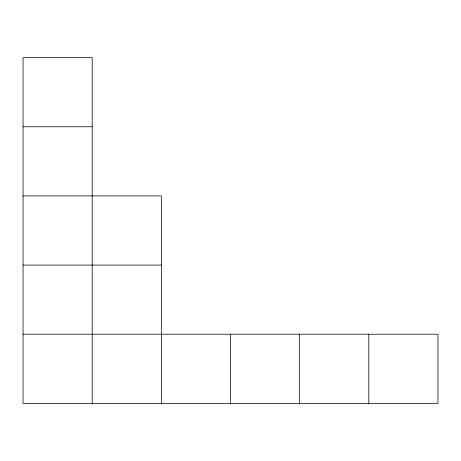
<?xml version="1.0" encoding="UTF-8"?>
<svg xmlns="http://www.w3.org/2000/svg" width="461" height="461" viewBox="0 0 461 461"><rect width="100%" height="100%" fill="white"/><g stroke="black" fill="none" stroke-linecap="round" stroke-linejoin="round"><path stroke-width="0.69" d="M23.05 126.775L92.2 126.775M23.05 195.925L161.35 195.925L161.35 403.375M23.05 265.075L161.35 265.075M23.05 334.225L437.95 334.225L437.95 403.375L23.05 403.375L23.05 57.625L92.2 57.625L92.2 403.375M368.8 334.225L368.8 403.375M299.65 334.225L299.65 403.375M230.5 334.225L230.5 403.375"/></g></svg>
